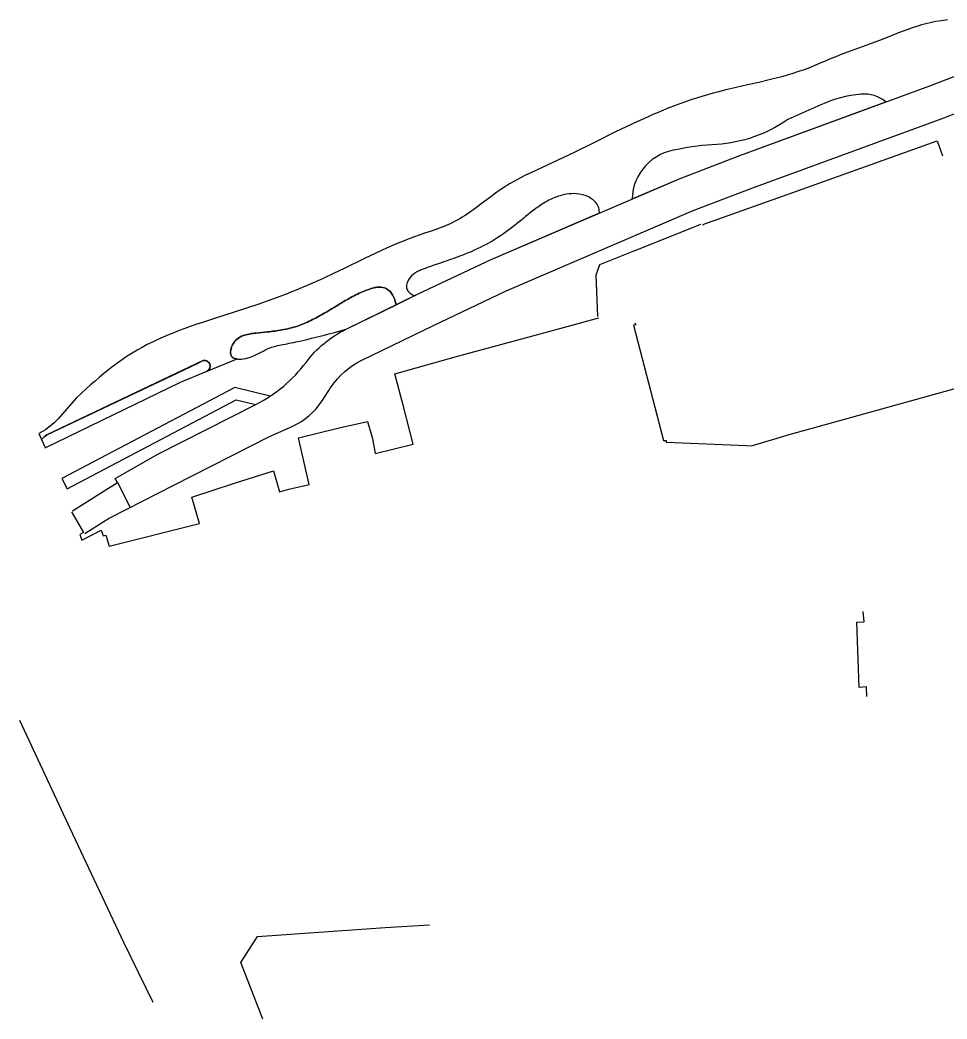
# Model space of a CAD drawing. Header units: millimetres. Extents: x 236045 to 237212, y 140405 to 140644.
# Drawn here: x 236044.6 to 236108.5, y 140552 to 140620.8 of the extents above; entities that cross this region are included whole.
import ezdxf

# ---------------------------------------------------------------- set-up
doc = ezdxf.new("R2010")
doc.units = ezdxf.units.MM
for name, color, linetype in [('G - Div 2 - Espace vert', 54, 'Continuous'), ('G - Div 2 - Limite revêtement', 7, 'Continuous'), ('M - Fond de plan', 252, 'Continuous')]:
    doc.layers.add(name, color=color, linetype=linetype)

msp = doc.modelspace()

# ---------------------------------------------------------------- linework, layer by layer
at = {"layer": 'G - Div 2 - Espace vert'}
msp.add_lwpolyline([(236108.525, 140620.796), (236108.125, 140620.744), (236107.726, 140620.682), (236107.529, 140620.647), (236107.332, 140620.607), (236107.136, 140620.562), (236106.942, 140620.513), (236106.748, 140620.461), (236106.555, 140620.404), (236106.172, 140620.282), (236105.791, 140620.15), (236105.412, 140620.009), (236105.035, 140619.862), (236104.658, 140619.711), (236103.905, 140619.409), (236103.528, 140619.262), (236103.149, 140619.121), (236102.388, 140618.851), (236101.628, 140618.581), (236101.251, 140618.44), (236100.877, 140618.291), (236100.505, 140618.135), (236100.135, 140617.974), (236099.765, 140617.813), (236099.393, 140617.656), (236099.019, 140617.507), (236098.642, 140617.367), (236098.261, 140617.236), (236097.878, 140617.114), (236097.492, 140616.998), (236097.104, 140616.889), (236096.714, 140616.785), (236096.322, 140616.686), (236095.536, 140616.498), (236094.747, 140616.318), (236093.957, 140616.138), (236093.17, 140615.953), (236092.779, 140615.855), (236092.388, 140615.754), (236092, 140615.647), (236091.613, 140615.535), (236091.229, 140615.416), (236090.847, 140615.291), (236090.468, 140615.16), (236090.09, 140615.024), (236089.714, 140614.883), (236089.339, 140614.736), (236088.967, 140614.586), (236088.595, 140614.431), (236088.225, 140614.272), (236087.857, 140614.11), (236087.123, 140613.776), (236086.392, 140613.432), (236085.664, 140613.08), (236084.211, 140612.362), (236082.758, 140611.643), (236082.029, 140611.289), (236081.296, 140610.943), (236079.825, 140610.266), (236079.461, 140610.092), (236079.101, 140609.912), (236078.745, 140609.724), (236078.394, 140609.526), (236078.221, 140609.423), (236078.05, 140609.316), (236077.881, 140609.206), (236077.713, 140609.093), (236077.382, 140608.86), (236077.056, 140608.619), (236076.408, 140608.128), (236076.084, 140607.884), (236075.757, 140607.646), (236075.425, 140607.416), (236075.258, 140607.306), (236075.088, 140607.199), (236074.917, 140607.095), (236074.743, 140606.996), (236074.567, 140606.901), (236074.388, 140606.811), (236074.207, 140606.727), (236074.023, 140606.647), (236073.837, 140606.571), (236073.649, 140606.499), (236073.27, 140606.362), (236072.886, 140606.232), (236072.501, 140606.104), (236072.118, 140605.971), (236071.738, 140605.833), (236071.36, 140605.689), (236070.985, 140605.539), (236070.612, 140605.385), (236070.241, 140605.226), (236069.871, 140605.063), (236069.137, 140604.727), (236068.408, 140604.383), (236066.955, 140603.681), (236066.228, 140603.332), (236065.499, 140602.99), (236064.765, 140602.658), (236064.396, 140602.497), (236064.026, 140602.339), (236063.654, 140602.185), (236063.281, 140602.033), (236062.905, 140601.885), (236062.529, 140601.74), (236062.15, 140601.598), (236061.769, 140601.459), (236061.387, 140601.324), (236061.002, 140601.193), (236060.229, 140600.937), (236059.452, 140600.687), (236057.895, 140600.191), (236057.121, 140599.936), (236056.736, 140599.805), (236056.352, 140599.671), (236055.971, 140599.533), (236055.593, 140599.392), (236055.217, 140599.245), (236054.844, 140599.093), (236054.475, 140598.936), (236054.109, 140598.773), (236053.747, 140598.602), (236053.39, 140598.425), (236053.038, 140598.239), (236052.69, 140598.045), (236052.347, 140597.843), (236052.011, 140597.631), (236051.679, 140597.409), (236051.354, 140597.179), (236051.032, 140596.94), (236050.716, 140596.695), (236050.403, 140596.442), (236050.094, 140596.183), (236049.789, 140595.919), (236049.486, 140595.65), (236049.185, 140595.376), (236048.887, 140595.1), (236048.5, 140594.734), (236047.241, 140593.314, -0.081137), (236046.039, 140592.365, 0.045107), (236045.929, 140592.299), (236046.106, 140591.888, -0.061429), (236046.477, 140592.213), (236056.415, 140596.926), (236056.658, 140597.046), (236056.662, 140597.043), (236057.249, 140597.321, -0.885612), (236057.521, 140596.598), (236059.573, 140597.438, -0.008265), (236059.527, 140597.444, -0.064619), (236059.337, 140597.502, -0.060864), (236059.253, 140597.557, -0.155165), (236059.151, 140597.725, -0.04945), (236059.134, 140597.823, -0.066653), (236059.144, 140598.023, -0.061058), (236059.227, 140598.31, -0.07093), (236059.429, 140598.653, -0.102381), (236059.815, 140598.966, -0.046635), (236060.092, 140599.081, -0.040319), (236060.481, 140599.173, -0.01913), (236060.877, 140599.224, -0.001298), (236061.674, 140599.303, 0.014402), (236062.664, 140599.439, 0.033824), (236063.731, 140599.704, 0.034718), (236064.654, 140600.087, 0.021669), (236065.622, 140600.609, 0.006895), (236066.65, 140601.227, -0.007691), (236067.427, 140601.681, -0.027249), (236068.328, 140602.114, -0.029922), (236068.991, 140602.336, -0.035245), (236069.287, 140602.387, -0.039291), (236069.487, 140602.388, -0.136725), (236069.95, 140602.217, -0.102763), (236070.289, 140601.855, -0.080446), (236070.444, 140601.487), (236070.543, 140601.175), (236072.062, 140601.916), (236077.09, 140604.3), (236090.104, 140609.884), (236094.216, 140611.451), (236107.32, 140616.264), (236113.18, 140618.502, -0.024932)], format="xyb", dxfattribs=at)
for points in [[(236102.577, 140615.681, 0.083704), (236099.811, 140614.956), (236097.517, 140613.931, -0.13618), (236092.626, 140612.22, 0.042884), (236089.942, 140611.871, 0.374253), (236086.79, 140608.462), (236090.104, 140609.884), (236094.216, 140611.451), (236104.279, 140615.147, 0.201911)], [(236102.577, 140615.681, 0.083704), (236099.811, 140614.956), (236097.517, 140613.931, -0.13618), (236092.626, 140612.22, 0.042884), (236089.942, 140611.871, 0.374253), (236086.79, 140608.462), (236090.104, 140609.884), (236094.216, 140611.451), (236104.279, 140615.147, 0.201911)], [(236084.535, 140607.665, 0.031877), (236084.494, 140607.861, 0.105903), (236084.306, 140608.21, 0.058817), (236084.089, 140608.416, 0.057013), (236083.746, 140608.622, 0.091592), (236082.976, 140608.822, 0.06376), (236082.278, 140608.79, 0.061167), (236081.416, 140608.538, 0.045485), (236080.622, 140608.118, 0.027166), (236079.889, 140607.596, 0.009794), (236079.19, 140607.029, -0.006246), (236078.489, 140606.465, -0.071029), (236075.275, 140604.656, -0.01502), (236074.054, 140604.209, 0.00132), (236072.826, 140603.783, 0.007265), (236072.265, 140603.57, 0.020572), (236071.993, 140603.445, 0.038449), (236071.739, 140603.285, 0.133451), (236071.317, 140602.738, 0.047633), (236071.261, 140602.546, 0.070343), (236071.254, 140602.347, 0.161919), (236071.382, 140602.081, 0.056822), (236071.532, 140601.949, 0.033001), (236071.797, 140601.787), (236072.062, 140601.916), (236077.09, 140604.3), (236084.552, 140607.502, 0.010442)], [(236084.535, 140607.665, 0.031877), (236084.494, 140607.861, 0.105903), (236084.306, 140608.21, 0.058817), (236084.089, 140608.416, 0.057013), (236083.746, 140608.622, 0.091592), (236082.976, 140608.822, 0.06376), (236082.278, 140608.79, 0.061167), (236081.416, 140608.538, 0.045485), (236080.622, 140608.118, 0.027166), (236079.889, 140607.596, 0.009794), (236079.19, 140607.029, -0.006246), (236078.489, 140606.465, -0.071029), (236075.275, 140604.656, -0.01502), (236074.054, 140604.209, 0.00132), (236072.826, 140603.783, 0.007265), (236072.265, 140603.57, 0.020572), (236071.993, 140603.445, 0.038449), (236071.739, 140603.285, 0.133451), (236071.317, 140602.738, 0.047633), (236071.261, 140602.546, 0.070343), (236071.254, 140602.347, 0.161919), (236071.382, 140602.081, 0.056822), (236071.532, 140601.949, 0.033001), (236071.797, 140601.787), (236072.062, 140601.916), (236077.09, 140604.3), (236084.552, 140607.502, 0.010442)], [(236070.543, 140601.175), (236070.444, 140601.487, 0.080396), (236070.29, 140601.854, 0.102908), (236069.95, 140602.217, 0.136696), (236069.486, 140602.388, 0.039213), (236069.287, 140602.387, 0.035254), (236068.991, 140602.336, 0.029922), (236068.328, 140602.114, 0.02725), (236067.427, 140601.681, 0.00769), (236066.65, 140601.227, -0.006895), (236065.622, 140600.609, -0.021668), (236064.654, 140600.087, -0.034717), (236063.731, 140599.704, -0.033825), (236062.664, 140599.439, -0.014402), (236061.674, 140599.303, 0.001298), (236060.877, 140599.224, 0.019133), (236060.481, 140599.173, 0.040284), (236060.092, 140599.081, 0.04664), (236059.815, 140598.966, 0.102387), (236059.429, 140598.654, 0.070939), (236059.227, 140598.31, 0.061104), (236059.144, 140598.023, 0.066381), (236059.134, 140597.823, 0.049935), (236059.151, 140597.725, 0.155513), (236059.253, 140597.557, 0.060122), (236059.337, 140597.502, 0.06509), (236059.528, 140597.444, 0.035661), (236059.727, 140597.428, 0.064885), (236060.319, 140597.508, 0.037103), (236060.788, 140597.681, 0.011415), (236061.146, 140597.859, -0.007687), (236061.5, 140598.045, -0.056913), (236062.246, 140598.33, -0.013344), (236062.735, 140598.435, 0.012015), (236063.911, 140598.672, 0.00892), (236067.084, 140599.486)], [(236046.106, 140591.888), (236046.323, 140591.384), (236046.352, 140591.317), (236055.689, 140595.849), (236057.454, 140596.571, 0.971977), (236057.249, 140597.321), (236046.477, 140592.213, 0.061429)]]:
    msp.add_lwpolyline(points, format="xyb", close=True, dxfattribs=at)
at = {"layer": 'G - Div 2 - Limite revêtement'}
for points in [[(236048.24, 140586.979), (236051.332, 140588.931), (236051.178, 140589.212), (236054.124, 140590.884), (236060.867, 140594.296, 0.115707), (236064.328, 140597.205, -0.119353), (236067.084, 140599.486), (236072.062, 140601.916), (236077.09, 140604.3), (236090.104, 140609.884), (236094.216, 140611.451), (236107.32, 140616.264), (236113.18, 140618.502, -0.024932), (236115.274, 140619.185), (236116.759, 140619.588), (236116.759, 140619.588)], [(236049.092, 140585.414), (236050.533, 140586.327, -0.021575), (236050.908, 140586.54), (236055.213, 140588.746), (236061.813, 140592.085), (236063.41, 140592.81, 0.141971), (236065.44, 140594.549), (236066.069, 140595.508, -0.134888), (236068.136, 140597.33), (236073.102, 140599.753), (236078.077, 140602.113), (236091.005, 140607.659), (236095.057, 140609.203), (236108.162, 140614.017), (236109.329, 140614.463, -0.024932), (236111.225, 140615.08), (236117.664, 140616.828)]]:
    msp.add_lwpolyline(points, format="xyb", dxfattribs=at)
for points in [[(236061.862, 140594.875), (236059.422, 140595.475), (236047.508, 140589.207), (236047.879, 140588.498), (236059.526, 140594.625), (236060.866, 140594.296)], [(236051.332, 140588.931), (236052.214, 140587.209)]]:
    msp.add_lwpolyline(points, dxfattribs=at)
at = {"layer": 'M - Fond de plan'}
for points in [[(236091.726, 140606.654), (236091.674, 140606.703), (236098.187, 140609.014), (236102.869, 140610.699), (236107.821, 140612.47), (236108.178, 140611.43)], [(236087.016, 140604.911), (236091.526, 140606.727)], [(236084.427, 140600.37), (236084.313, 140603.23), (236084.562, 140603.954), (236086.983, 140604.903)], [(236088.967, 140591.812), (236089.139, 140591.813), (236089.135, 140591.703), (236090.277, 140591.659), (236094.665, 140591.467), (236095.024, 140591.452), (236097.711, 140592.249), (236101.121, 140593.197), (236136.842, 140603.119)], [(236056.982, 140586.101), (236056.469, 140587.914), (236059.411, 140588.889), (236062.08, 140589.737), (236062.501, 140588.286), (236063.135, 140588.462), (236064.553, 140588.788), (236063.8, 140592.011), (236066.611, 140592.702), (236068.555, 140593.14), (236068.904, 140591.958), (236069.093, 140590.916), (236071.712, 140591.563), (236071.014, 140594.26), (236070.438, 140596.42), (236074.851, 140597.647), (236079.443, 140598.892), (236082.322, 140599.666), (236084.499, 140600.269)], [(236086.984, 140599.917), (236087.054, 140599.798), (236086.901, 140599.758), (236088.967, 140591.812)], [(236048.16, 140586.898), (236049.005, 140585.491), (236048.746, 140585.346), (236048.877, 140584.955), (236050.21, 140585.641), (236050.343, 140585.253), (236050.536, 140585.3), (236050.775, 140584.542), (236056.982, 140586.101)], [(236102.982, 140574.17), (236102.949, 140574.835), (236102.45, 140574.81), (236102.282, 140579.293), (236102.779, 140579.333), (236102.726, 140580.029)], [(236053.801, 140553.085), (236051.776, 140557.228), (236048.252, 140564.687), (236044.619, 140572.529)], [(236061.342, 140551.956), (236059.838, 140555.841), (236060.977, 140557.631), (236069.791, 140558.267)], [(236069.791, 140558.267), (236072.828, 140558.451)]]:
    msp.add_lwpolyline(points, dxfattribs=at)

doc.saveas('drawing.dxf')
